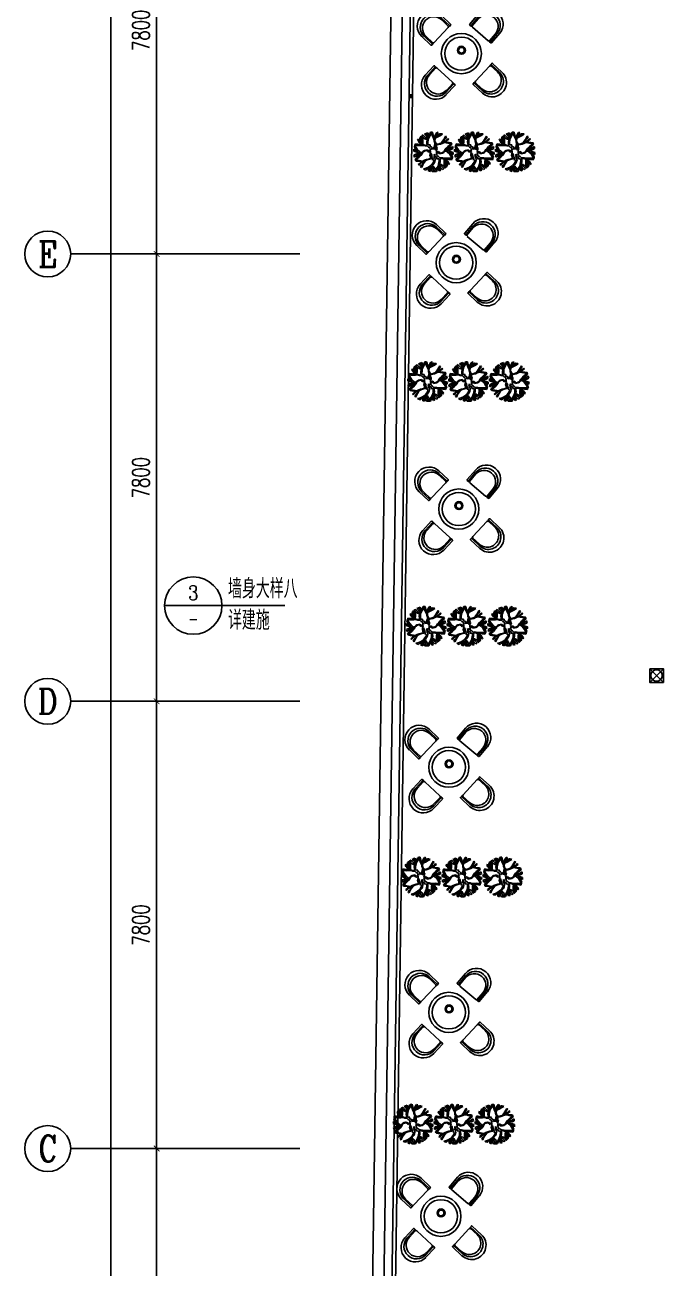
# Model space of a CAD drawing. Header units: millimetres. Extents: x 2680932 to 6187768, y 127588 to 383208.
# Drawn here: x 2880729 to 2891921, y 155225 to 176905 of the extents above; entities that cross this region are included whole.
import ezdxf
from ezdxf.enums import TextEntityAlignment as Align

# ---------------------------------------------------------------- set-up
doc = ezdxf.new("R2010")
doc.units = ezdxf.units.MM
doc.header["$LTSCALE"] = 20
for name, color, linetype in [('AXIS', 3, 'Continuous'), ('AXIS_TEXT', 7, 'Continuous'), ('DIM_IDEN', 3, 'Continuous'), ('DIM_LEAD', 3, 'Continuous'), ('PUB_TEXT', 41, 'Continuous'), ('家具内线', 36, 'Continuous'), ('家具外线', 255, 'Continuous'), ('屋面排水', 210, 'Continuous'), ('标注', 6, 'Continuous'), ('装饰一', 201, 'Continuous'), ('阳台栏杆', 149, 'Continuous')]:
    doc.layers.add(name, color=color, linetype=linetype)
doc.styles.add('_TCH_AXIS', font='COMPLEX', dxfattribs={"bigfont": 'GBCBIG'})
doc.styles.add('_TCH_DIM', font='SIMPLEX', dxfattribs={"bigfont": 'GBCBIG'})
doc.styles.add('_TCH_DIM_T3', font='SIMPLEX', dxfattribs={"width": 0.705882, "bigfont": 'GBCBIG'})
doc.styles.add('_TCH_LABEL', font='COMPLEX', dxfattribs={"bigfont": 'GBCBIG'})
doc.styles.add('COMPLEX', font='complex')
doc.dimstyles.new('_TCH_ARCH&&100', dxfattribs={"dimtxt": 297.5, "dimasz": 100, "dimexe": 250, "dimexo": 300, "dimgap": 126.25, "dimtad": 1, "dimdec": 0, "dimzin": 0, "dimdsep": 46, "dimtxsty": '_TCH_DIM_T3', "dimblk": 'ARCHTICK', "dimcen": 0.09, "dimclrt": 7, "dimazin": 2, "dimtfac": 1, "dimtdec": 0, "dimtix": 1, "dimtmove": 2, "dimatfit": 3, "dimfxl": 1, "dimtolj": 1, "dimtzin": 0, "dimarcsym": 0})

# ---------------------------------------------------------------- blocks, each defined once
blk = doc.blocks.new('sfdhfgj')
at = {"layer": '屋面排水'}
for p, q in [((-60, 60), (60, -60)), ((-60, -60), (60, 60))]:
    blk.add_line(p, q, dxfattribs=at)
blk.add_lwpolyline([(-60, 60), (60, 60), (60, -60), (-60, -60)], close=True, dxfattribs=at)
blk.add_circle((0, 0), 50, dxfattribs=at)
blk = doc.blocks.new('_ArchTick')
at = {"color": 0, "linetype": 'ByBlock', "lineweight": -3, "const_width": 0.15}
blk.add_lwpolyline([(-0.5, -0.5), (0.5, 0.5)], dxfattribs=at)
blk = doc.blocks.new('*D75')
at = {"layer": 'AXIS', "color": 0, "lineweight": -2, "transparency": 16777216}
for p, q in [((2885229, 157310), (2882779, 157310)), ((2883029, 149510), (2883029, 157310)), ((2885229, 149510), (2882779, 149510))]:
    blk.add_line(p, q, dxfattribs=at)
at = {"layer": 'Defpoints', "color": 0, "lineweight": -3, "transparency": 16777216}
for p in [(2883029, 157310), (2885529, 157310), (2885529, 149510)]:
    blk.add_point(p, dxfattribs=at)
at = {"layer": 'AXIS', "color": 0, "lineweight": -2, "transparency": 16777216, "xscale": 100, "yscale": 100, "zscale": 100}
for p, rotation in [((2883029, 157310), 90), ((2883029, 149510), 270)]:
    blk.add_blockref('_ArchTick', p, dxfattribs=dict(at, rotation=rotation))
at = {"layer": 'AXIS', "color": 7, "transparency": 16777216, "insert": (2882754, 153410), "char_height": 297.5, "attachment_point": 5, "rotation": 90, "style": '_TCH_DIM_T3'}
blk.add_mtext('\\A1;7800', dxfattribs=at)
blk = doc.blocks.new('*D76')
at = {"layer": 'AXIS', "color": 0, "lineweight": -2, "transparency": 16777216}
for p, q in [((2885229, 165110), (2882779, 165110)), ((2883029, 157310), (2883029, 165110)), ((2885229, 157310), (2882779, 157310))]:
    blk.add_line(p, q, dxfattribs=at)
at = {"layer": 'Defpoints', "color": 0, "lineweight": -3, "transparency": 16777216}
for p in [(2883029, 165110), (2885529, 165110), (2885529, 157310)]:
    blk.add_point(p, dxfattribs=at)
at = {"layer": 'AXIS', "color": 0, "lineweight": -2, "transparency": 16777216, "xscale": 100, "yscale": 100, "zscale": 100}
for p, rotation in [((2883029, 165110), 90), ((2883029, 157310), 270)]:
    blk.add_blockref('_ArchTick', p, dxfattribs=dict(at, rotation=rotation))
at = {"layer": 'AXIS', "color": 7, "transparency": 16777216, "insert": (2882754, 161210), "char_height": 297.5, "attachment_point": 5, "rotation": 90, "style": '_TCH_DIM_T3'}
blk.add_mtext('\\A1;7800', dxfattribs=at)
blk = doc.blocks.new('*D77')
at = {"layer": 'AXIS', "color": 0, "lineweight": -2, "transparency": 16777216}
for p, q in [((2885229, 172910), (2882779, 172910)), ((2883029, 165110), (2883029, 172910)), ((2885229, 165110), (2882779, 165110))]:
    blk.add_line(p, q, dxfattribs=at)
at = {"layer": 'Defpoints', "color": 0, "lineweight": -3, "transparency": 16777216}
for p in [(2883029, 172910), (2885529, 172910), (2885529, 165110)]:
    blk.add_point(p, dxfattribs=at)
at = {"layer": 'AXIS', "color": 0, "lineweight": -2, "transparency": 16777216, "xscale": 100, "yscale": 100, "zscale": 100}
for p, rotation in [((2883029, 172910), 90), ((2883029, 165110), 270)]:
    blk.add_blockref('_ArchTick', p, dxfattribs=dict(at, rotation=rotation))
at = {"layer": 'AXIS', "color": 7, "transparency": 16777216, "insert": (2882754, 169010), "char_height": 297.5, "attachment_point": 5, "rotation": 90, "style": '_TCH_DIM_T3'}
blk.add_mtext('\\A1;7800', dxfattribs=at)
blk = doc.blocks.new('*D78')
at = {"layer": 'AXIS', "color": 0, "lineweight": -2, "transparency": 16777216}
for p, q in [((2885229, 180710), (2882779, 180710)), ((2883029, 172910), (2883029, 180710)), ((2885229, 172910), (2882779, 172910))]:
    blk.add_line(p, q, dxfattribs=at)
at = {"layer": 'Defpoints', "color": 0, "lineweight": -3, "transparency": 16777216}
for p in [(2883029, 180710), (2885529, 180710), (2885529, 172910)]:
    blk.add_point(p, dxfattribs=at)
at = {"layer": 'AXIS', "color": 0, "lineweight": -2, "transparency": 16777216, "xscale": 100, "yscale": 100, "zscale": 100}
for p, rotation in [((2883029, 180710), 90), ((2883029, 172910), 270)]:
    blk.add_blockref('_ArchTick', p, dxfattribs=dict(at, rotation=rotation))
at = {"layer": 'AXIS', "color": 7, "transparency": 16777216, "insert": (2882754, 176810), "char_height": 297.5, "attachment_point": 5, "rotation": 90, "style": '_TCH_DIM_T3'}
blk.add_mtext('\\A1;7800', dxfattribs=at)
blk = doc.blocks.new('*D83')
at = {"layer": 'AXIS', "color": 0, "lineweight": -2, "transparency": 16777216}
for p, q in [((2885229, 211910), (2881979, 211910)), ((2882229, 149510), (2882229, 211910)), ((2885229, 149510), (2881979, 149510))]:
    blk.add_line(p, q, dxfattribs=at)
at = {"layer": 'Defpoints', "color": 0, "lineweight": -3, "transparency": 16777216}
for p in [(2882229, 211910), (2885529, 211910), (2885529, 149510)]:
    blk.add_point(p, dxfattribs=at)
at = {"layer": 'AXIS', "color": 0, "lineweight": -2, "transparency": 16777216, "xscale": 100, "yscale": 100, "zscale": 100}
for p, rotation in [((2882229, 211910), 90), ((2882229, 149510), 270)]:
    blk.add_blockref('_ArchTick', p, dxfattribs=dict(at, rotation=rotation))
at = {"layer": 'AXIS', "color": 7, "transparency": 16777216, "insert": (2881954, 180710), "char_height": 297.5, "attachment_point": 5, "rotation": 90, "style": '_TCH_DIM_T3'}
blk.add_mtext('\\A1;62400', dxfattribs=at)
blk = doc.blocks.new('_AXISO')
blk.add_circle((0, 0), 0.5)
at = {"layer": 'AXIS_TEXT', "style": 'COMPLEX', "width": 1.041667}
blk.add_attdef('A', text='', height=0.56, dxfattribs=at).set_placement((-0.25, -0.28), (0.25, -0.28), align=Align.FIT)
blk = doc.blocks.new('MK-JJ-0302')
at = {"layer": '家具内线'}
for p, q in [((-91097, 110109, -343), (-90978, 109996, -343)), ((-90465, 110125, -343), (-90571, 110000, -343)), ((-91372, 109818, -343), (-91253, 109706, -343)), ((-90160, 109866, -343), (-90267, 109741, -343)), ((-91310, 109151, -343), (-91199, 109272, -343)), ((-90125, 109201, -343), (-90245, 109312, -343)), ((-91017, 108880, -343), (-90905, 109000, -343)), ((-90396, 108907, -343), (-90517, 109018, -343))]:
    blk.add_line(p, q, dxfattribs=at)
for centre, radius in [((-90756, 109520, -343), 290), ((-90754, 109579, -343), 70), ((-90754, 109579, -343), 50)]:
    blk.add_circle(centre, radius, dxfattribs=at)
for centre, start, end in [((-91235, 109964, -343), 46.5335, 226.5335), ((-90313, 109995, -343), 319.6008, 139.6008), ((-91164, 109016, -343), 137.246, 317.246), ((-90260, 109054, -343), 227.246, 47.246)]:
    blk.add_arc(centre, 200, start, end, dxfattribs=at)
at = {"layer": '家具外线'}
for p, q in [((-90944, 110032, -343), (-91103, 110184, -343)), ((-91102, 110141, -343), (-90964, 110010, -343)), ((-90467, 110200, -343), (-90609, 110032, -343)), ((-90463, 110158, -343), (-90586, 110013, -343)), ((-91232, 109713, -343), (-90984, 109974, -343)), ((-90964, 109996, -343), (-90943, 110018, -343)), ((-90608, 110018, -343), (-90585, 109999, -343)), ((-90563, 109979, -343), (-90288, 109746, -343)), ((-91447, 109821, -343), (-91287, 109669, -343)), ((-91405, 109822, -343), (-91267, 109691, -343)), ((-90265, 109727, -343), (-90243, 109707, -343)), ((-90128, 109872, -343), (-90251, 109728, -343)), ((-90229, 109708, -343), (-90086, 109876, -343)), ((-91273, 109670, -343), (-91253, 109691, -343)), ((-91385, 109144, -343), (-91236, 109306, -343)), ((-91343, 109146, -343), (-91207, 109293, -343)), ((-91222, 109306, -343), (-91200, 109286, -343)), ((-91178, 109266, -343), (-90913, 109021, -343)), ((-90510, 109040, -343), (-90266, 109304, -343)), ((-90246, 109326, -343), (-90225, 109348, -343)), ((-90092, 109198, -343), (-90232, 109327, -343)), ((-90211, 109349, -343), (-90049, 109199, -343)), ((-91020, 108847, -343), (-90891, 108987, -343)), ((-90869, 108966, -343), (-91018, 108805, -343)), ((-90891, 109001, -343), (-90869, 108981, -343)), ((-90551, 108996, -343), (-90531, 109018, -343)), ((-90389, 108832, -343), (-90551, 108982, -343)), ((-90391, 108875, -343), (-90530, 109004, -343))]:
    blk.add_line(p, q, dxfattribs=at)
blk.add_circle((-90756, 109520, -343), 350, dxfattribs=at)
for centre, radius, start, end in [((-91275, 110002, -343), 250, 46.5335, 226.5335), ((-91253, 109981, -343), 220, 46.5335, 226.5335), ((-90276, 110038, -343), 250, 319.6008, 139.6008), ((-90296, 110015, -343), 220, 319.6008, 139.6008), ((-90999, 109988, -343), 20, 316.5335, 46.5335), ((-90971, 110003, -343), 10, 226.5335, 316.5335), ((-90957, 110018, -343), 10, 226.5335, 316.5335), ((-90950, 110025, -343), 10, 316.5335, 46.5335), ((-90602, 110026, -343), 10, 139.6008, 229.6008), ((-90594, 110019, -343), 10, 229.6008, 319.6008), ((-90579, 110006, -343), 10, 229.6008, 319.6008), ((-90550, 109995, -343), 20, 139.6008, 229.6008), ((-91247, 109727, -343), 20, 226.5335, 316.5335), ((-91260, 109698, -343), 10, 316.5335, 46.5335), ((-90275, 109761, -343), 20, 229.6008, 319.6008), ((-90259, 109734, -343), 10, 139.6008, 229.6008), ((-90244, 109721, -343), 10, 139.6008, 229.6008), ((-90236, 109715, -343), 10, 229.6008, 319.6008), ((-91281, 109677, -343), 10, 226.5335, 316.5335), ((-91274, 109684, -343), 10, 316.5335, 46.5335), ((-91228, 109299, -343), 10, 47.246, 137.246), ((-91192, 109250, -343), 20, 47.6103, 137.6103), ((-91206, 109279, -343), 10, 317.246, 47.246), ((-90250, 109289, -343), 20, 46.6775, 136.6775), ((-90238, 109319, -343), 10, 137.246, 227.246), ((-90218, 109342, -343), 10, 47.246, 137.246), ((-91202, 108974, -343), 250, 137.246, 317.246), ((-91181, 108997, -343), 220, 137.246, 317.246), ((-90241, 109036, -343), 220, 227.246, 47.246), ((-90219, 109016, -343), 250, 227.246, 47.246), ((-90927, 109007, -343), 20, 317.246, 47.246), ((-90898, 108994, -343), 10, 47.246, 137.246), ((-90883, 108980, -343), 10, 47.246, 137.246), ((-90876, 108973, -343), 10, 317.246, 47.246), ((-90544, 108989, -343), 10, 137.246, 227.246), ((-90537, 108996, -343), 10, 47.246, 137.246), ((-90524, 109011, -343), 10, 47.246, 137.246), ((-90496, 109026, -343), 20, 137.246, 227.246)]:
    blk.add_arc(centre, radius, start, end, dxfattribs=at)
blk = doc.blocks.new('MK-ZW-0233')
at = {"layer": '家具内线'}
for centre, radius, start, end in [((-125359, 5786), 534, 24.6827, 34.5736), ((-124655, 5924), 234, 136.9242, 187.8864), ((-123992, 6391), 888, 198.3624, 207.9764), ((-124625, 5877), 200, 93.2751, 139.9903), ((-125038, 6767), 888, 264.8677, 274.7699), ((-124835, 5994), 300, 200.8844, 236.4929), ((-125383, 5962), 409, 351.6519, 13.0282), ((-124874, 6127), 147, 222.8383, 259.7004), ((-124925, 5963), 81.3, 228.2592, 290.1619), ((-124912, 6000), 129, 246.0709, 275.5246), ((-124802, 5937), 107, 144.9498, 207.921), ((-124814, 5935), 106, 216.6005, 249.2698), ((-124867, 5974), 84.6, 256.7975, 282.1242), ((-124788, 5878), 63.1, 167.3636, 193.9648), ((-124850, 5812), 50.1, 39.1009, 88.7068), ((-80631, 18176), 45794, 195.4119, 195.4207), ((-124648, 5973), 129, 179.2774, 208.731), ((-124690, 5802), 88.7, 133.8296, 168.0428), ((-124669, 5858), 106, 149.8069, 182.4763), ((-124879, 5831), 134, 344.6002, 26.3862), ((-124662, 5871), 77.8, 166.0807, 212.8574), ((-124794, 6275), 391, 278.2209, 298.8771), ((-124771, 4832), 1113, 74.5509, 81.4496), ((-124290, 5593), 368, 120.4681, 145.5338), ((-125292, 5944), 368, 301.6502, 325.5338), ((-124915, 5706), 93.9, 94.9732, 156.1785), ((-124917, 5716), 74, 84.9096, 164.3665), ((-124788, 5263), 391, 98.2209, 118.8771), ((-124914, 5839), 40.8, 255.9902, 302.7741), ((-126642, 3449), 2912, 52.6009, 53.5216), ((-124605, 6050), 378, 220.5484, 225.3824), ((-125059, 6075), 364, 300.7405, 306.6817), ((-124835, 5743), 52.7, 90.5104, 132.8529), ((-124742, 5696), 113, 150.6885, 173.1781), ((-124920, 5667), 77.8, 346.0807, 32.8574), ((-124797, 5834), 55.1, 178.0339, 223.7891), ((-124791, 5769), 53.1, 165.5822, 200.6279), ((-124778, 5821), 40.4, 145.8448, 189.7004), ((-124791, 5769), 53.1, 36.2277, 119.879), ((-124755, 5802), 55.1, 111.2404, 161.0332), ((-124927, 5614), 234, 305.6769, 7.8864), ((-124830, 5713), 55.1, 328.9885, 14.7437), ((-124863, 5617), 106, 7.5551, 40.2244), ((-124791, 5769), 53.1, 288.1389, 300.7157), ((-124804, 5716), 40.4, 325.8448, 9.7004), ((-124732, 5725), 50.1, 219.1009, 268.7068), ((-124747, 5795), 52.7, 270.5104, 312.8529), ((-124785, 5704), 55.1, 358.0339, 43.7891), ((-124839, 5842), 113, 330.6885, 353.1781), ((-124791, 5769), 53.1, 344.7693, 19.6817), ((-124522, 5463), 364, 120.7405, 126.6817), ((-124794, 5660), 63.1, 347.3636, 13.9648), ((-124715, 5564), 84.6, 76.7975, 102.1242), ((-124768, 5603), 106, 36.6005, 69.2698), ((-124977, 5487), 378, 40.5484, 45.3824), ((-122940, 8089), 2912, 232.6009, 233.5216), ((-124779, 5601), 107, 324.9498, 27.921), ((-124668, 5699), 40.8, 75.9902, 122.7741), ((-124657, 5574), 81.3, 48.2592, 110.1619), ((-124670, 5538), 129, 66.0709, 95.5246), ((-124665, 5822), 74, 264.9096, 344.3665), ((-124667, 5832), 93.9, 274.9732, 336.1785), ((-124544, 4771), 888, 84.9149, 94.7699), ((-124746, 5544), 300, 21.4135, 56.4929), ((-124811, 6706), 1113, 254.507, 261.4496), ((-124896, 5644), 138, 299.4712, 354.2383), ((-125347, 5300), 575, 12.4544, 23.2051), ((-124904, 5419), 147, 13.7929, 50.655)]:
    blk.add_arc(centre, radius, start, end, dxfattribs=at)
at = {"layer": '家具外线'}
for centre, radius, start, end in [((-124791, 5769), 345, 106.926, 117.0852), ((-125047, 5935), 172, 23.1271, 55.1217), ((-125017, 6026), 146, 6.4134, 30.2235), ((-125058, 6170), 225, 325.3383, 344.6146), ((-124791, 5769), 345, 92.7595, 98.2787), ((-80631, 18176), 45794, 195.2722, 195.3947), ((-123942, 5619), 930, 148.2534, 154.5582), ((-125373, 7259), 1394, 295.3256, 301.964), ((-124645, 6007), 115, 123.1974, 159.2239), ((-124670, 5978), 108, 80.8315, 139.7062), ((-124791, 5769), 345, 75.9695, 80.2815), ((-124791, 5769), 345, 63.0406, 66.3223), ((-124791, 5769), 345, 156.1292, 164.5076), ((-124944, 5922), 190, 198.8236, 233.8637), ((-118783, 51263), 45794, 262.0623, 262.1882), ((-124791, 5769), 345, 139.7422, 143.6501), ((-124309, 6509), 930, 215.1784, 221.3517), ((-124942, 6016), 115, 192.2878, 226.0174), ((-124925, 5982), 108, 157.897, 206.4998), ((-124791, 5769), 345, 128.7897, 132.7421), ((-124815, 5983), 200, 164.19, 206.7838), ((-124791, 5769), 345, 121.6472, 127.3098), ((-126379, 5840), 1394, 2.1192, 8.3735), ((-118783, 51263), 45794, 262.2054, 262.2143), ((-124545, 6446), 575, 221.9115, 232.2505), ((-124686, 5971), 81.3, 161.4656, 242.6331), ((-124840, 6334), 451, 280.5873, 300.282), ((-125070, 6263), 537, 320.9027, 335.7622), ((-125679, 6813), 1362, 319.5013, 324.9028), ((-124440, 6845), 918, 259.0967, 267.1681), ((-124879, 6318), 465, 306.2009, 317.2698), ((-124874, 6290), 564, 299.8774, 315.6984), ((-124632, 6072), 274, 278.1995, 309.419), ((-125912, 7720), 2219, 306.6454, 308.7029), ((-124791, 5769), 345, 49.0769, 52.3298), ((-124791, 5769), 345, 39.4997, 42.7024), ((-124791, 5769), 345, 21.7328, 27.6075), ((-124791, 5769), 345, 9.5357, 15.4786), ((-124791, 5769), 345, 172.3461, 178.3479), ((-124324, 8316), 2664, 252.2471, 255.5553), ((-124809, 6272), 561, 234.653, 243.8495), ((-125030, 5550), 191, 77.5483, 122.2059), ((-124791, 5769), 345, 189.6118, 195.5691), ((-124949, 5466), 274, 98.1995, 129.5803), ((-124708, 5247), 564, 119.8774, 135.7733), ((-124791, 5769), 345, 201.8336, 207.6074), ((-124741, 5204), 451, 100.5873, 120.282), ((-124791, 5769), 53.1, 149.1669, 149.8284), ((-124703, 5707), 134, 164.6002, 206.3862), ((-124791, 5769), 53.1, 217.2562, 238.1465), ((-124772, 5706), 50.1, 159.1546, 239.6614), ((-124859, 5679), 63.1, 318.3182, 344.9194), ((-124836, 5556), 84.6, 47.7521, 73.0788), ((-123203, 5697), 1394, 182.1192, 188.351), ((-130799, -39726), 45794, 82.2054, 82.2143), ((-124552, 5988), 191, 257.5483, 301.9711), ((-125258, 3222), 2664, 72.2636, 75.5553), ((-124767, 5555), 200, 344.4328, 26.7838), ((-125273, 5028), 930, 35.2185, 41.3517), ((-130799, -39726), 45794, 82.0632, 82.1882), ((-124638, 5615), 190, 19.2091, 53.8637), ((-124773, 5265), 561, 54.7382, 63.8495), ((-124791, 5769), 345, 336.1407, 344.7097), ((-124791, 5769), 345, 352.4208, 358.381), ((-125142, 4692), 918, 79.0967, 87.2144), ((-123669, 3818), 2219, 126.6454, 128.717), ((-124791, 5769), 345, 219.5811, 222.797), ((-124703, 5219), 465, 126.2009, 137.334), ((-123902, 4725), 1362, 139.5013, 144.9222), ((-124791, 5769), 345, 229.1814, 232.4475), ((-124511, 5275), 537, 140.9027, 155.8086), ((-124997, 5703), 234, 277.6372, 338.841), ((-124791, 5769), 345, 239.5193, 247.2857), ((-124764, 5292), 225, 116.2929, 135.3423), ((-124730, 5438), 146, 157.368, 181.5852), ((-124791, 5769), 345, 255.9208, 260.9007), ((-124315, 5482), 534, 175.6373, 185.7535), ((-124660, 5503), 172, 174.0817, 207.2807), ((-124791, 5769), 345, 266.3942, 278.4099), ((-124524, 5368), 225, 145.3383, 164.575), ((-124564, 5512), 146, 186.4134, 210.1223), ((-124223, 5751), 534, 204.6827, 214.5396), ((-124535, 5603), 172, 203.1271, 234.9824), ((-124791, 5769), 345, 287.0321, 291.9443), ((-125037, 5091), 575, 41.9539, 52.2505), ((-124708, 5410), 147, 42.8383, 79.7004), ((-124791, 5769), 345, 297.1594, 301.7361), ((-124198, 5576), 409, 171.6519, 192.9611), ((-124791, 5769), 345, 304.3177, 307.4478), ((-124791, 5769), 345, 308.9966, 313.0138), ((-124640, 5521), 115, 12.656, 46.0174), ((-124656, 5556), 108, 338.5537, 26.4998), ((-124791, 5769), 345, 319.8915, 323.7523)]:
    blk.add_arc(centre, radius, start, end, dxfattribs=at)

msp = doc.modelspace()

# ---------------------------------------------------------------- linework, layer by layer
at = {"layer": 'AXIS'}
for p, q in [((2885528.6, 172909.9), (2881528.6, 172909.9)), ((2885528.6, 165109.9), (2881528.6, 165109.9)), ((2885528.6, 157309.9), (2881528.6, 157309.9))]:
    msp.add_line(p, q, dxfattribs=at)
at = {"layer": 'DIM_IDEN'}
for p, q in [((2884168.6, 166778), (2883168.6, 166778)), ((2885263.3, 166778), (2884168.6, 166778))]:
    msp.add_line(p, q, dxfattribs=at)
msp.add_circle((2883668.6, 166778), 500, dxfattribs=at)
at = {"layer": 'DIM_LEAD', "const_width": 40}
msp.add_lwpolyline([(2887461.2, 175678.4, 1), (2887481.3, 175643.8, 1)], format="xyb", close=True, dxfattribs=at)
at = {"layer": '屋面排水'}
msp.add_circle((2891754.2, 165558.4), 100, dxfattribs=at)
at = {"layer": '装饰一'}
for points in [[(2941370.5, 180618.6), (2940782.7, 208126.9, 0.4192246), (2938602.5, 210180.4), (2912528.2, 209177.6, 0.1889402), (2911525.2, 208739.4), (2887652.7, 184866.8, 0.1951669), (2887213.5, 183827.8), (2886726.2, 150040.1, 0.4109331), (2888479.9, 148214.7), (2916145.6, 147505.4, 0.4559937), (2918591.3, 150179.7), (2918223.5, 153367.4, -0.4333475), (2939381.7, 178476.6, 0.4050511)], [(2941170.6, 180614.3), (2940582.8, 208122.6, 0.4192246), (2938610.2, 209980.6), (2912535.9, 208977.7, 0.1889402), (2911666.6, 208597.9), (2887794.1, 184725.4, 0.1951669), (2887413.5, 183824.9), (2886926.2, 150037.2, 0.4109331), (2888485, 148414.7), (2916150.7, 147705.3, 0.4559937), (2918392.6, 150156.7), (2918024.8, 153344.2, -0.4333439), (2939371.2, 178676.4, 0.4050511)]]:
    msp.add_lwpolyline(points, format="xyb", close=True, dxfattribs=at)
at = {"layer": '阳台栏杆'}
for points in [[(2934643.7, 178066.2, -0.0524572), (2939363.8, 178816.2, 0.4050511), (2941030.6, 180611.3), (2940442.8, 208119.6, 0.4192246), (2938615.6, 209840.7), (2912541.3, 208837.8, 0.1889402), (2911765.6, 208498.9), (2887893.1, 184626.4, 0.1951669), (2887553.5, 183822.9), (2887066.2, 150035.2, 0.4109331), (2888488.6, 148554.6), (2916154.3, 147845.3, 0.4559937), (2918253.5, 150140.7), (2917885.8, 153327.9, -0.0272415), (2917728.8, 155809.9, -0.0272415)], [(2934643.7, 178128.3, -0.0522808), (2939360.6, 178876.1, 0.4050511), (2940970.6, 180610), (2940382.8, 208118.3, 0.4192246), (2938617.9, 209780.7), (2912543.6, 208777.9, 0.1889402), (2911808.1, 208456.5), (2887935.6, 184584, 0.1951669), (2887613.5, 183822.1), (2887126.2, 150034.3, 0.4109331), (2888490.1, 148614.6), (2916155.8, 147905.2, 0.4559937), (2918193.9, 150133.8), (2917826.2, 153321, -0.0272463), (2917668.8, 155809.9, -0.0272463)]]:
    msp.add_lwpolyline(points, format="xyb", dxfattribs=at)

# ---------------------------------------------------------------- block references
at = {"layer": 'AXIS'}
ref = msp.add_blockref('_AXISO', (2881128.6, 172909.9), dxfattribs=dict(at, xscale=800, yscale=800, zscale=800))
ref.add_attrib('A', 'E', dxfattribs={"layer": 'AXIS_TEXT', "height": 445.4, "style": '_TCH_AXIS'}).set_placement((2880958.9, 172687.2), (2881298.3, 172687.2), align=Align.FIT)
ref = msp.add_blockref('_AXISO', (2881128.6, 165109.9), dxfattribs=dict(at, xscale=800, yscale=800, zscale=800))
ref.add_attrib('A', 'D', dxfattribs={"layer": 'AXIS_TEXT', "height": 435.3, "style": '_TCH_AXIS'}).set_placement((2880952.4, 164892.3), (2881304.7, 164892.3), align=Align.FIT)
ref = msp.add_blockref('_AXISO', (2881128.6, 157309.9), dxfattribs=dict(at, xscale=800, yscale=800, zscale=800))
ref.add_attrib('A', 'C', dxfattribs={"layer": 'AXIS_TEXT', "height": 455.7, "style": '_TCH_AXIS'}).set_placement((2880965.8, 157082.1), (2881291.3, 157082.1), align=Align.FIT)
at = {"layer": '家具外线'}
for p in [(2979102.7, 66883.2, 342.9), (2979014.3, 63238.1, 342.9), (2979058.7, 58942.5, 342.9), (2978886.2, 54439.7, 342.9), (2978886.2, 50165.6, 342.9), (2978746.4, 46609.1, 342.9)]:
    msp.add_blockref('MK-JJ-0302', p, dxfattribs=at)
at = {"layer": '屋面排水', "xscale": 2, "yscale": 2, "zscale": 2}
msp.add_blockref('sfdhfgj', (2891754.2, 165558.4), dxfattribs=at)
at = {"layer": '标注'}
for p in [(3012651.5, 168922.1), (3013364.2, 168922.1), (3014077, 168922.1), (3012548.9, 164917.4), (3013261.6, 164917.4), (3013974.4, 164917.4), (3012520.6, 160651.1), (3013233.4, 160651.1), (3013946.1, 160651.1), (3012435, 156276.7), (3013147.7, 156276.7), (3013860.4, 156276.7), (3012295.2, 151968.5), (3013008, 151968.5), (3013720.7, 151968.5)]:
    msp.add_blockref('MK-ZW-0233', p, dxfattribs=at)

# ---------------------------------------------------------------- texts
at = {"layer": 'PUB_TEXT', "style": '_TCH_DIM'}
for s, p in [('墙身大样八', (2884273.6, 166905.3)), ('详建施', (2884273.6, 166356.5))]:
    msp.add_text(s, height=337.59, dxfattribs=at).set_placement(p)
at = {"layer": 'PUB_TEXT', "style": '_TCH_LABEL'}
msp.add_text('3', height=261, dxfattribs=at).set_placement((2883581.6, 166870.5), (2883755.6, 166870.5), align=Align.FIT)
at = {"layer": 'PUB_TEXT', "style": '_TCH_LABEL', "width": 0.777778}
msp.add_text('-', height=261, dxfattribs=at).set_placement((2883581.6, 166424.4), (2883755.6, 166424.4), align=Align.FIT)

# ---------------------------------------------------------------- dimensions: what is measured, and where the dimension line sits
at = {"layer": 'AXIS'}
for p1, p2, distance, picture, middle in [((2885528.6, 149509.9), (2885528.6, 211909.9), 3300, '*D83', (2881953.6, 180709.9)), ((2885528.6, 172909.9), (2885528.6, 180709.9), 2500, '*D78', (2882753.6, 176809.9)), ((2885528.6, 165109.9), (2885528.6, 172909.9), 2500, '*D77', (2882753.6, 169009.9)), ((2885528.6, 157309.9), (2885528.6, 165109.9), 2500, '*D76', (2882753.6, 161209.9)), ((2885528.6, 149509.9), (2885528.6, 157309.9), 2500, '*D75', (2882753.6, 153409.9))]:
    dim = msp.add_aligned_dim(p1=p1, p2=p2, distance=distance, dimstyle='_TCH_ARCH&&100', dxfattribs=at)
    dim.commit()
    dim.dimension.update_dxf_attribs({"geometry": picture, "text_midpoint": middle})

doc.saveas('drawing.dxf')
